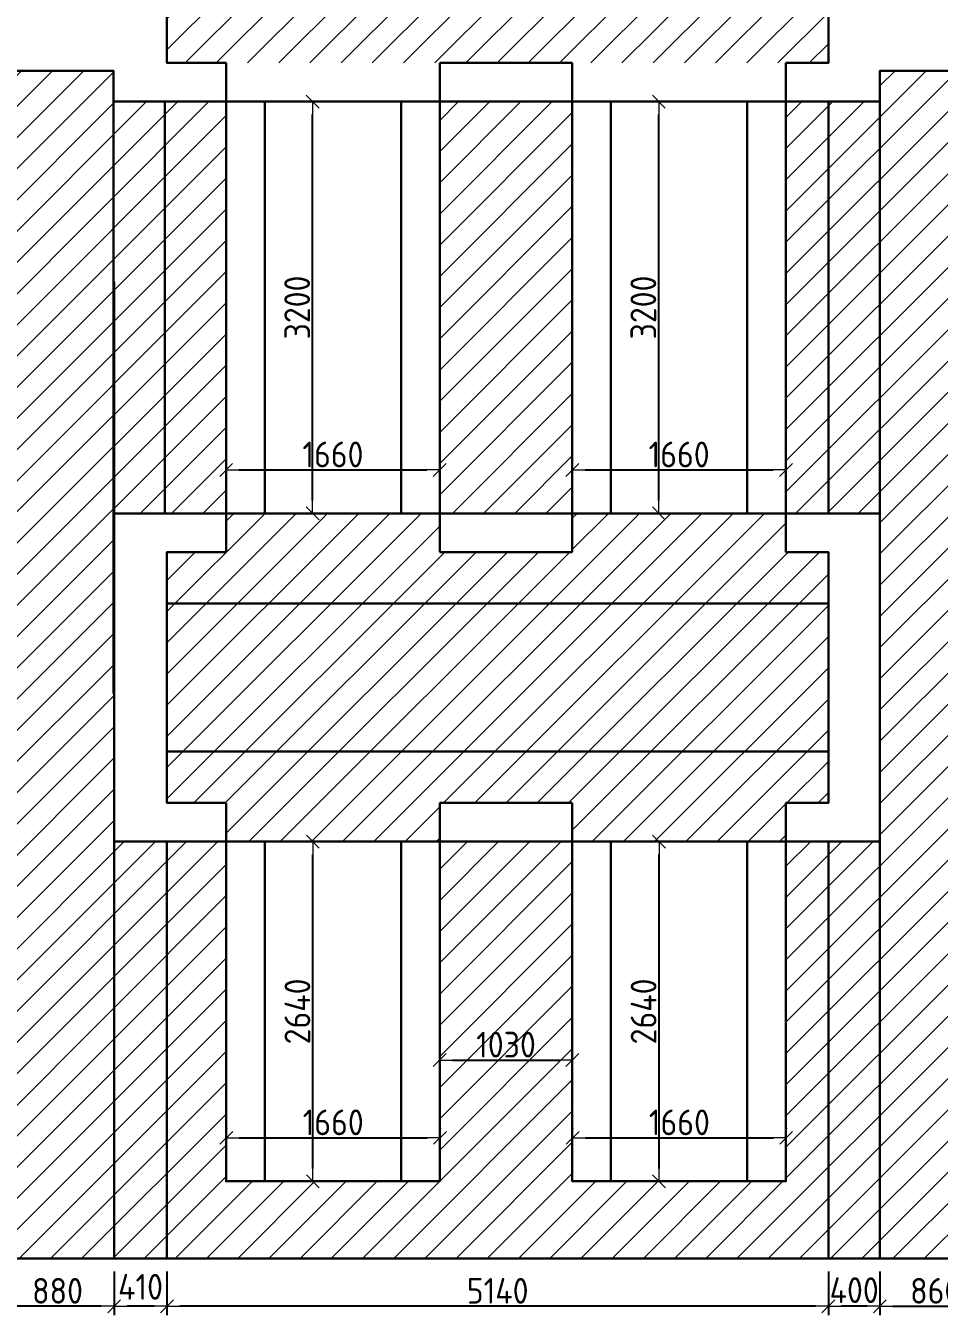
# Model space of a CAD drawing. Header units: millimetres. Extents: x 209 to 1046824, y -77613 to 504101.
# Drawn here: x 172824 to 179922, y -1274 to 8746 of the extents above; entities that cross this region are included whole.
import ezdxf

# ---------------------------------------------------------------- set-up
doc = ezdxf.new("R2010")
doc.units = ezdxf.units.MM
for name, color, linetype, lineweight in [('Основные линии', 7, 'Continuous', 30), ('Пластиковые уголки', 1, 'Continuous', 30), ('Размеры', 7, 'Continuous', 15), ('Таблица', 7, 'Continuous', 15), ('Штриховка', 7, 'Continuous', 25)]:
    doc.layers.add(name, color=color, linetype=linetype, lineweight=lineweight)
doc.styles.add('СПДС', font='isocpeur.ttf', dxfattribs={"width": 0.9})
doc.dimstyles.new('Размера А3', dxfattribs={"dimtxt": 200, "dimasz": 100, "dimexe": 70, "dimexo": 100, "dimgap": 20, "dimtad": 1, "dimdec": 0, "dimrnd": 10, "dimzin": 0, "dimdsep": 46, "dimtxsty": 'СПДС', "dimblk": 'ARROWHEAD_6', "dimcen": 1, "dimclrd": 256, "dimclre": 256, "dimclrt": 256, "dimazin": 0, "dimtfac": 1, "dimtdec": 0, "dimtmove": 2, "dimatfit": 3, "dimfxl": 1, "dimtolj": 1, "dimtzin": 0, "dimarcsym": 0})

# ---------------------------------------------------------------- blocks, each defined once
blk = doc.blocks.new('ARROWHEAD_6')
at = {"color": 0, "linetype": 'Continuous'}
for p, q in [((0, 0), (-1, 0)), ((-0.5, -0.5), (0.5, 0.5))]:
    blk.add_line(p, q, dxfattribs=at)
blk = doc.blocks.new('*D149')
at = {"layer": 'Defpoints', "color": 0, "transparency": 16777216}
for p in [(174381, 5269), (176041, 5295), (176041, 5269)]:
    blk.add_point(p, dxfattribs=at)
at = {"layer": 'Размеры', "lineweight": -2, "transparency": 16777216}
for p, q in [((174381, 5369), (174381, 5365)), ((176041, 5369), (176041, 5365)), ((174481, 5295), (175941, 5295))]:
    blk.add_line(p, q, dxfattribs=at)
at = {"layer": 'Размеры', "lineweight": -2, "transparency": 16777216, "xscale": 100, "yscale": 100, "zscale": 100, "rotation": 180}
blk.add_blockref('ARROWHEAD_6', (174381, 5295), dxfattribs=at)
at = {"layer": 'Размеры', "lineweight": -2, "transparency": 16777216, "xscale": 100, "yscale": 100, "zscale": 100}
blk.add_blockref('ARROWHEAD_6', (176041, 5295), dxfattribs=at)
at = {"layer": 'Размеры', "lineweight": 15, "transparency": 16777216, "insert": (175211, 5415), "char_height": 200, "attachment_point": 5, "style": 'СПДС'}
blk.add_mtext('\\A1;1660', dxfattribs=at)
blk = doc.blocks.new('*D150')
at = {"layer": 'Defpoints', "color": 0, "transparency": 16777216}
for p in [(174854, 8157), (175053, 8157), (174854, 4957)]:
    blk.add_point(p, dxfattribs=at)
at = {"layer": 'Размеры', "lineweight": -2, "transparency": 16777216}
for p, q in [((174954, 8157), (175123, 8157)), ((175053, 5057), (175053, 8057)), ((174954, 4957), (175123, 4957))]:
    blk.add_line(p, q, dxfattribs=at)
at = {"layer": 'Размеры', "lineweight": -2, "transparency": 16777216, "xscale": 100, "yscale": 100, "zscale": 100}
for p, rotation in [((175053, 8157), 90), ((175053, 4957), 270)]:
    blk.add_blockref('ARROWHEAD_6', p, dxfattribs=dict(at, rotation=rotation))
at = {"layer": 'Размеры', "lineweight": 15, "transparency": 16777216, "insert": (174933, 6557), "char_height": 200, "attachment_point": 5, "rotation": 90, "style": 'СПДС'}
blk.add_mtext('\\A1;3200', dxfattribs=at)
blk = doc.blocks.new('*D160')
at = {"layer": 'Defpoints', "color": 0, "transparency": 16777216}
for p in [(177544, 8157), (177743, 8157), (177544, 4957)]:
    blk.add_point(p, dxfattribs=at)
at = {"layer": 'Размеры', "lineweight": -2, "transparency": 16777216}
for p, q in [((177644, 8157), (177813, 8157)), ((177743, 5057), (177743, 8057)), ((177644, 4957), (177813, 4957))]:
    blk.add_line(p, q, dxfattribs=at)
at = {"layer": 'Размеры', "lineweight": -2, "transparency": 16777216, "xscale": 100, "yscale": 100, "zscale": 100}
for p, rotation in [((177743, 8157), 90), ((177743, 4957), 270)]:
    blk.add_blockref('ARROWHEAD_6', p, dxfattribs=dict(at, rotation=rotation))
at = {"layer": 'Размеры', "lineweight": 15, "transparency": 16777216, "insert": (177623, 6557), "char_height": 200, "attachment_point": 5, "rotation": 90, "style": 'СПДС'}
blk.add_mtext('\\A1;3200', dxfattribs=at)
blk = doc.blocks.new('*D191')
at = {"layer": 'Defpoints', "color": 0, "transparency": 16777216}
for p in [(176043, 105), (174383, 79), (176043, 79)]:
    blk.add_point(p, dxfattribs=at)
at = {"layer": 'Размеры', "lineweight": -2, "transparency": 16777216}
for p, q in [((174383, 179), (174383, 175)), ((174483, 105), (175943, 105)), ((176043, 179), (176043, 175))]:
    blk.add_line(p, q, dxfattribs=at)
at = {"layer": 'Размеры', "lineweight": -2, "transparency": 16777216, "xscale": 100, "yscale": 100, "zscale": 100, "rotation": 180}
blk.add_blockref('ARROWHEAD_6', (174383, 105), dxfattribs=at)
at = {"layer": 'Размеры', "lineweight": -2, "transparency": 16777216, "xscale": 100, "yscale": 100, "zscale": 100}
blk.add_blockref('ARROWHEAD_6', (176043, 105), dxfattribs=at)
at = {"layer": 'Размеры', "lineweight": 15, "transparency": 16777216, "insert": (175213, 225), "char_height": 200, "attachment_point": 5, "style": 'СПДС'}
blk.add_mtext('\\A1;1660', dxfattribs=at)
blk = doc.blocks.new('*D192')
at = {"layer": 'Defpoints', "color": 0, "transparency": 16777216}
for p in [(174857, 2407), (175055, 2407), (174857, -233)]:
    blk.add_point(p, dxfattribs=at)
at = {"layer": 'Размеры', "lineweight": -2, "transparency": 16777216}
for p, q in [((174957, 2407), (175125, 2407)), ((175055, -133), (175055, 2307)), ((174957, -233), (175125, -233))]:
    blk.add_line(p, q, dxfattribs=at)
at = {"layer": 'Размеры', "lineweight": -2, "transparency": 16777216, "xscale": 100, "yscale": 100, "zscale": 100}
for p, rotation in [((175055, 2407), 90), ((175055, -233), 270)]:
    blk.add_blockref('ARROWHEAD_6', p, dxfattribs=dict(at, rotation=rotation))
at = {"layer": 'Размеры', "lineweight": 15, "transparency": 16777216, "insert": (174935, 1087), "char_height": 200, "attachment_point": 5, "rotation": 90, "style": 'СПДС'}
blk.add_mtext('\\A1;2640', dxfattribs=at)
blk = doc.blocks.new('*D193')
at = {"layer": 'Defpoints', "color": 0, "transparency": 16777216}
for p in [(174857, 2407), (175055, 2407), (174857, -233)]:
    blk.add_point(p, dxfattribs=at)
at = {"layer": 'Размеры', "lineweight": -2, "transparency": 16777216}
for p, q in [((174957, 2407), (175125, 2407)), ((175055, -133), (175055, 2307)), ((174957, -233), (175125, -233))]:
    blk.add_line(p, q, dxfattribs=at)
at = {"layer": 'Размеры', "lineweight": -2, "transparency": 16777216, "xscale": 100, "yscale": 100, "zscale": 100}
for p, rotation in [((175055, 2407), 90), ((175055, -233), 270)]:
    blk.add_blockref('ARROWHEAD_6', p, dxfattribs=dict(at, rotation=rotation))
at = {"layer": 'Размеры', "lineweight": 15, "transparency": 16777216, "insert": (174935, 1087), "char_height": 200, "attachment_point": 5, "rotation": 90, "style": 'СПДС'}
blk.add_mtext('\\A1;2640', dxfattribs=at)
blk = doc.blocks.new('*D199')
at = {"layer": 'Defpoints', "color": 0, "transparency": 16777216}
for p in [(178733, 105), (177073, 79), (178733, 79)]:
    blk.add_point(p, dxfattribs=at)
at = {"layer": 'Размеры', "lineweight": -2, "transparency": 16777216}
for p, q in [((177073, 179), (177073, 175)), ((177173, 105), (178633, 105)), ((178733, 179), (178733, 175))]:
    blk.add_line(p, q, dxfattribs=at)
at = {"layer": 'Размеры', "lineweight": -2, "transparency": 16777216, "xscale": 100, "yscale": 100, "zscale": 100, "rotation": 180}
blk.add_blockref('ARROWHEAD_6', (177073, 105), dxfattribs=at)
at = {"layer": 'Размеры', "lineweight": -2, "transparency": 16777216, "xscale": 100, "yscale": 100, "zscale": 100}
blk.add_blockref('ARROWHEAD_6', (178733, 105), dxfattribs=at)
at = {"layer": 'Размеры', "lineweight": 15, "transparency": 16777216, "insert": (177903, 225), "char_height": 200, "attachment_point": 5, "style": 'СПДС'}
blk.add_mtext('\\A1;1660', dxfattribs=at)
blk = doc.blocks.new('*D200')
at = {"layer": 'Defpoints', "color": 0, "transparency": 16777216}
for p in [(177547, 2407), (177745, 2407), (177547, -233)]:
    blk.add_point(p, dxfattribs=at)
at = {"layer": 'Размеры', "lineweight": -2, "transparency": 16777216}
for p, q in [((177647, 2407), (177815, 2407)), ((177745, -133), (177745, 2307)), ((177647, -233), (177815, -233))]:
    blk.add_line(p, q, dxfattribs=at)
at = {"layer": 'Размеры', "lineweight": -2, "transparency": 16777216, "xscale": 100, "yscale": 100, "zscale": 100}
for p, rotation in [((177745, 2407), 90), ((177745, -233), 270)]:
    blk.add_blockref('ARROWHEAD_6', p, dxfattribs=dict(at, rotation=rotation))
at = {"layer": 'Размеры', "lineweight": 15, "transparency": 16777216, "insert": (177625, 1087), "char_height": 200, "attachment_point": 5, "rotation": 90, "style": 'СПДС'}
blk.add_mtext('\\A1;2640', dxfattribs=at)
blk = doc.blocks.new('*D201')
at = {"layer": 'Defpoints', "color": 0, "transparency": 16777216}
for p in [(177547, 2407), (177745, 2407), (177547, -233)]:
    blk.add_point(p, dxfattribs=at)
at = {"layer": 'Размеры', "lineweight": -2, "transparency": 16777216}
for p, q in [((177647, 2407), (177815, 2407)), ((177745, -133), (177745, 2307)), ((177647, -233), (177815, -233))]:
    blk.add_line(p, q, dxfattribs=at)
at = {"layer": 'Размеры', "lineweight": -2, "transparency": 16777216, "xscale": 100, "yscale": 100, "zscale": 100}
for p, rotation in [((177745, 2407), 90), ((177745, -233), 270)]:
    blk.add_blockref('ARROWHEAD_6', p, dxfattribs=dict(at, rotation=rotation))
at = {"layer": 'Размеры', "lineweight": 15, "transparency": 16777216, "insert": (177625, 1087), "char_height": 200, "attachment_point": 5, "rotation": 90, "style": 'СПДС'}
blk.add_mtext('\\A1;2640', dxfattribs=at)
blk = doc.blocks.new('*D214')
at = {"layer": 'Defpoints', "color": 0, "transparency": 16777216}
for p in [(177071, 5269), (178731, 5295), (178731, 5269)]:
    blk.add_point(p, dxfattribs=at)
at = {"layer": 'Размеры', "lineweight": -2, "transparency": 16777216}
for p, q in [((177071, 5369), (177071, 5365)), ((178731, 5369), (178731, 5365)), ((177171, 5295), (178631, 5295))]:
    blk.add_line(p, q, dxfattribs=at)
at = {"layer": 'Размеры', "lineweight": -2, "transparency": 16777216, "xscale": 100, "yscale": 100, "zscale": 100, "rotation": 180}
blk.add_blockref('ARROWHEAD_6', (177071, 5295), dxfattribs=at)
at = {"layer": 'Размеры', "lineweight": -2, "transparency": 16777216, "xscale": 100, "yscale": 100, "zscale": 100}
blk.add_blockref('ARROWHEAD_6', (178731, 5295), dxfattribs=at)
at = {"layer": 'Размеры', "lineweight": 15, "transparency": 16777216, "insert": (177901, 5415), "char_height": 200, "attachment_point": 5, "style": 'СПДС'}
blk.add_mtext('\\A1;1660', dxfattribs=at)
blk = doc.blocks.new('*D222')
at = {"layer": 'Defpoints', "color": 0, "transparency": 16777216}
for p in [(172631, -833), (173511, -833), (172631, -1204)]:
    blk.add_point(p, dxfattribs=at)
at = {"layer": 'Размеры', "lineweight": -2, "transparency": 16777216}
for p, q in [((172631, -933), (172631, -1274)), ((173511, -933), (173511, -1274)), ((173411, -1204), (172731, -1204))]:
    blk.add_line(p, q, dxfattribs=at)
at = {"layer": 'Размеры', "lineweight": -2, "transparency": 16777216, "xscale": 100, "yscale": 100, "zscale": 100, "rotation": 180}
blk.add_blockref('ARROWHEAD_6', (172631, -1204), dxfattribs=at)
at = {"layer": 'Размеры', "lineweight": -2, "transparency": 16777216, "xscale": 100, "yscale": 100, "zscale": 100}
blk.add_blockref('ARROWHEAD_6', (173511, -1204), dxfattribs=at)
at = {"layer": 'Размеры', "lineweight": 15, "transparency": 16777216, "insert": (173071, -1084), "char_height": 200, "attachment_point": 5, "style": 'СПДС'}
blk.add_mtext('\\A1;880', dxfattribs=at)
blk = doc.blocks.new('*D223')
at = {"layer": 'Defpoints', "color": 0, "transparency": 16777216}
for p in [(173511, -833), (173921, -833), (173511, -1204)]:
    blk.add_point(p, dxfattribs=at)
at = {"layer": 'Размеры', "lineweight": -2, "transparency": 16777216}
for p, q in [((173511, -933), (173511, -1274)), ((173921, -933), (173921, -1274)), ((173821, -1204), (173611, -1204))]:
    blk.add_line(p, q, dxfattribs=at)
at = {"layer": 'Размеры', "lineweight": -2, "transparency": 16777216, "xscale": 100, "yscale": 100, "zscale": 100, "rotation": 180}
blk.add_blockref('ARROWHEAD_6', (173511, -1204), dxfattribs=at)
at = {"layer": 'Размеры', "lineweight": -2, "transparency": 16777216, "xscale": 100, "yscale": 100, "zscale": 100}
blk.add_blockref('ARROWHEAD_6', (173921, -1204), dxfattribs=at)
at = {"layer": 'Размеры', "lineweight": 15, "transparency": 16777216, "insert": (173716, -1053), "char_height": 200, "attachment_point": 5, "style": 'СПДС'}
blk.add_mtext('\\A1;410', dxfattribs=at)
blk = doc.blocks.new('*D224')
at = {"layer": 'Defpoints', "color": 0, "transparency": 16777216}
for p in [(173921, -833), (179061, -833), (173921, -1204)]:
    blk.add_point(p, dxfattribs=at)
at = {"layer": 'Размеры', "lineweight": -2, "transparency": 16777216}
for p, q in [((173921, -933), (173921, -1274)), ((179061, -933), (179061, -1274)), ((178961, -1204), (174021, -1204))]:
    blk.add_line(p, q, dxfattribs=at)
at = {"layer": 'Размеры', "lineweight": -2, "transparency": 16777216, "xscale": 100, "yscale": 100, "zscale": 100, "rotation": 180}
blk.add_blockref('ARROWHEAD_6', (173921, -1204), dxfattribs=at)
at = {"layer": 'Размеры', "lineweight": -2, "transparency": 16777216, "xscale": 100, "yscale": 100, "zscale": 100}
blk.add_blockref('ARROWHEAD_6', (179061, -1204), dxfattribs=at)
at = {"layer": 'Размеры', "lineweight": 15, "transparency": 16777216, "insert": (176491, -1084), "char_height": 200, "attachment_point": 5, "style": 'СПДС'}
blk.add_mtext('\\A1;5140', dxfattribs=at)
blk = doc.blocks.new('*D225')
at = {"layer": 'Defpoints', "color": 0, "transparency": 16777216}
for p in [(179061, -833), (179461, -833), (179061, -1204)]:
    blk.add_point(p, dxfattribs=at)
at = {"layer": 'Размеры', "lineweight": -2, "transparency": 16777216}
for p, q in [((179061, -933), (179061, -1274)), ((179461, -933), (179461, -1274)), ((179361, -1204), (179161, -1204))]:
    blk.add_line(p, q, dxfattribs=at)
at = {"layer": 'Размеры', "lineweight": -2, "transparency": 16777216, "xscale": 100, "yscale": 100, "zscale": 100, "rotation": 180}
blk.add_blockref('ARROWHEAD_6', (179061, -1204), dxfattribs=at)
at = {"layer": 'Размеры', "lineweight": -2, "transparency": 16777216, "xscale": 100, "yscale": 100, "zscale": 100}
blk.add_blockref('ARROWHEAD_6', (179461, -1204), dxfattribs=at)
at = {"layer": 'Размеры', "lineweight": 15, "transparency": 16777216, "insert": (179261, -1079), "char_height": 200, "attachment_point": 5, "style": 'СПДС'}
blk.add_mtext('\\A1;400', dxfattribs=at)
blk = doc.blocks.new('*D249')
at = {"layer": 'Defpoints', "color": 0, "transparency": 16777216}
for p in [(177071, 709), (176041, 0), (177071, 0)]:
    blk.add_point(p, dxfattribs=at)
at = {"layer": 'Размеры', "lineweight": -2, "transparency": 16777216}
for p, q in [((176041, 100), (176041, 779)), ((176141, 709), (176971, 709)), ((177071, 100), (177071, 779))]:
    blk.add_line(p, q, dxfattribs=at)
at = {"layer": 'Размеры', "lineweight": -2, "transparency": 16777216, "xscale": 100, "yscale": 100, "zscale": 100, "rotation": 180}
blk.add_blockref('ARROWHEAD_6', (176041, 709), dxfattribs=at)
at = {"layer": 'Размеры', "lineweight": -2, "transparency": 16777216, "xscale": 100, "yscale": 100, "zscale": 100}
blk.add_blockref('ARROWHEAD_6', (177071, 709), dxfattribs=at)
at = {"layer": 'Размеры', "lineweight": 15, "transparency": 16777216, "insert": (176556, 829), "char_height": 200, "attachment_point": 5, "style": 'СПДС'}
blk.add_mtext('\\A1;1030', dxfattribs=at)
blk = doc.blocks.new('*D472')
at = {"layer": 'Defpoints', "color": 0, "transparency": 16777216}
for p in [(177071, 709), (176041, 0), (177071, 0)]:
    blk.add_point(p, dxfattribs=at)
at = {"layer": 'Размеры', "lineweight": -2, "transparency": 16777216}
for p, q in [((176041, 100), (176041, 779)), ((176141, 709), (176971, 709)), ((177071, 100), (177071, 779))]:
    blk.add_line(p, q, dxfattribs=at)
at = {"layer": 'Размеры', "lineweight": -2, "transparency": 16777216, "xscale": 100, "yscale": 100, "zscale": 100, "rotation": 180}
blk.add_blockref('ARROWHEAD_6', (176041, 709), dxfattribs=at)
at = {"layer": 'Размеры', "lineweight": -2, "transparency": 16777216, "xscale": 100, "yscale": 100, "zscale": 100}
blk.add_blockref('ARROWHEAD_6', (177071, 709), dxfattribs=at)
at = {"layer": 'Размеры', "lineweight": 15, "transparency": 16777216, "insert": (176556, 829), "char_height": 200, "attachment_point": 5, "style": 'СПДС'}
blk.add_mtext('\\A1;1030', dxfattribs=at)
blk = doc.blocks.new('*D525')
at = {"layer": 'Defpoints', "color": 0, "transparency": 16777216}
for p in [(179461, -833), (180321, -833), (180321, -1204)]:
    blk.add_point(p, dxfattribs=at)
at = {"layer": 'Таблица', "lineweight": -2, "transparency": 16777216}
for p, q in [((179461, -933), (179461, -1274)), ((180321, -933), (180321, -1274)), ((179561, -1204), (180221, -1204))]:
    blk.add_line(p, q, dxfattribs=at)
at = {"layer": 'Таблица', "lineweight": -2, "transparency": 16777216, "xscale": 100, "yscale": 100, "zscale": 100, "rotation": 180}
blk.add_blockref('ARROWHEAD_6', (179461, -1204), dxfattribs=at)
at = {"layer": 'Таблица', "lineweight": -2, "transparency": 16777216, "xscale": 100, "yscale": 100, "zscale": 100}
blk.add_blockref('ARROWHEAD_6', (180321, -1204), dxfattribs=at)
at = {"layer": 'Таблица', "transparency": 16777216, "insert": (179891, -1084), "char_height": 200, "attachment_point": 5, "style": 'СПДС'}
blk.add_mtext('\\A1;860', dxfattribs=at)

msp = doc.modelspace()

# ---------------------------------------------------------------- hatches: boundary and pattern name
at = {"layer": 'Штриховка', "lineweight": 15, "transparency": 33554559}
h = msp.add_hatch(dxfattribs=at)
h.set_pattern_fill('ANSI31', color=3, scale=54)
h.paths.add_polyline_path([(172210.7, 10497.2), (167110.7, 10497.2), (167110.7, 8857.2), (172210.7, 8857.2)])
h.paths.add_polyline_path([(179060.7, 10497.2), (173920.7, 10497.2), (173920.7, 8857.2), (179060.7, 8857.2)])
h.paths.add_polyline_path([(185860.7, 10497.2), (180720.7, 10497.2), (180720.7, 8857.2), (185860.7, 8857.2)])
h.paths.add_polyline_path([(192660.7, 10497.2), (187510.7, 10497.2), (187510.7, 8857.2), (192660.7, 8857.2)])
h.paths.add_polyline_path([(199550.7, 10497.2), (194310.7, 10497.2), (194310.7, 8857.2), (199550.7, 8857.2)])
h.paths.add_polyline_path([(199550.7, 8857.2), (194310.7, 8857.2), (194310.7, 8457.2), (198910.7, 8457.2), (199550.7, 8457.2)])
h.paths.add_polyline_path([(192660.7, 8857.2), (187510.7, 8857.2), (187510.7, 8457.2), (192660.7, 8457.2)])
h.paths.add_polyline_path([(185860.7, 8857.2), (180720.7, 8857.2), (180720.7, 8457.2), (185860.7, 8457.2)])
h.paths.add_polyline_path([(179060.7, 8857.2), (173920.7, 8857.2), (173920.7, 8457.2), (179060.7, 8457.2)])
h.paths.add_polyline_path([(172210.7, 8857.2), (167110.7, 8857.2), (167110.7, 8457.2), (167734.7, 8457.2), (172210.7, 8457.2)])
h.paths.add_polyline_path([(166710.7, 8297.2), (166540.7, 8297.2), (166540.7, 6447.2), (166280.7, 6447.2), (166280.7, -832.8), (166710.7, -832.8), (166710.7, 2407.2)])
h.paths.add_polyline_path([(167110.7, 8157.2), (166710.7, 8157.2), (166710.7, 4957.2), (167110.7, 4957.2)])
h.paths.add_polyline_path([(167734.7, 8157.2), (167110.7, 8157.2), (167110.7, 4957.2), (167734.7, 4957.2)])
h.paths.add_polyline_path([(170325.7, 8157.2), (169394.7, 8157.2), (169394.7, 4957.2), (170325.7, 4957.2)])
h.paths.add_polyline_path([(172210.7, 4657.2), (171985.7, 4657.2), (171985.7, 4957.2), (170325.7, 4957.2), (170325.7, 4657.2), (169394.7, 4657.2), (169394.7, 4957.2), (167734.7, 4957.2), (167734.7, 4657.2), (167110.7, 4657.2), (167110.7, 4257.2), (172210.7, 4257.2)])
h.paths.add_polyline_path([(172210.7, 4257.2), (167110.7, 4257.2), (167110.7, 3107.2), (172210.7, 3107.2)])
h.paths.add_polyline_path([(179060.7, 4657.2), (178730.7, 4657.2), (178730.7, 4957.2), (178430.7, 4957.2), (177070.7, 4957.2), (177070.7, 4657.2), (176040.7, 4657.2), (176040.7, 4957.2), (175740.7, 4957.2), (174380.7, 4957.2), (174380.7, 4657.2), (173920.7, 4657.2), (173920.7, 4257.2), (179060.7, 4257.2)])
h.paths.add_polyline_path([(179060.7, 4257.2), (173920.7, 4257.2), (173920.7, 3107.2), (179060.7, 3107.2)])
h.paths.add_polyline_path([(179060.7, 3107.2), (173920.7, 3107.2), (173920.7, 2707.2), (174380.7, 2707.2), (174380.7, 2407.2), (176040.7, 2407.2), (176040.7, 2707.2), (177070.7, 2707.2), (177070.7, 2407.2), (178730.7, 2407.2), (178730.7, 2707.2), (179060.7, 2707.2)])
h.paths.add_polyline_path([(173505.7, 6757.2), (173505.7, 8157.2), (173505.7, 8397.2), (172625.7, 8397.2), (172625.7, 6757.2), (172625.7, 4957.2), (172625.7, 3557.2), (172630.7, 3557.2), (172630.7, 2407.2), (172630.7, -832.8), (173510.7, -832.8), (173510.7, 2407.2), (173510.7, 3557.2), (173505.7, 3557.2)])
h.paths.add_polyline_path([(180320.7, 8397.2), (179460.7, 8397.2), (179460.7, 3557.2), (179460.7, 2407.2), (179460.7, -832.8), (180320.7, -832.8), (180320.7, 2407.2), (180320.7, 3557.2)])
h.paths.add_polyline_path([(185860.7, 4657.2), (185410.7, 4657.2), (185410.7, 4957.2), (183750.7, 4957.2), (183750.7, 4657.2), (182720.7, 4657.2), (182720.7, 4957.2), (181060.7, 4957.2), (181060.7, 4657.2), (180720.7, 4657.2), (180720.7, 4257.2), (185860.7, 4257.2)])
h.paths.add_polyline_path([(185860.7, 4257.2), (180720.7, 4257.2), (180720.7, 3107.2), (185860.7, 3107.2)])
h.paths.add_polyline_path([(185860.7, 3107.2), (180720.7, 3107.2), (180720.7, 2707.2), (181060.7, 2707.2), (181060.7, 2407.2), (182720.7, 2407.2), (182720.7, 2707.2), (183750.7, 2707.2), (183750.7, 2407.2), (185410.7, 2407.2), (185410.7, 2707.2), (185860.7, 2707.2)])
h.paths.add_polyline_path([(187110.7, 8397.2), (186260.7, 8397.2), (186260.7, 3557.2), (186260.7, 2407.2), (186260.7, -832.8), (187110.7, -832.8), (187110.7, 2407.2), (187110.7, 3557.2)])
h.paths.add_polyline_path([(193910.7, 8397.2), (193060.7, 8397.2), (193060.7, 3557.2), (193060.7, 2407.2), (193060.7, -832.8), (193910.7, -832.8), (193910.7, 2407.2), (193910.7, 3557.2)])
h.paths.add_polyline_path([(192660.7, 4657.2), (192100.7, 4657.2), (192100.7, 4957.2), (190440.7, 4957.2), (190440.7, 4657.2), (189390.7, 4657.2), (189390.7, 4957.2), (187730.7, 4957.2), (187730.7, 4657.2), (187510.7, 4657.2), (187510.7, 4257.2), (192660.7, 4257.2)])
h.paths.add_polyline_path([(192660.7, 4257.2), (187510.7, 4257.2), (187510.7, 3107.2), (192660.7, 3107.2)])
h.paths.add_polyline_path([(192660.7, 3107.2), (187510.7, 3107.2), (187510.7, 2707.2), (187730.7, 2707.2), (187730.7, 2407.2), (189390.7, 2407.2), (189390.7, 2707.2), (190440.7, 2707.2), (190440.7, 2407.2), (192100.7, 2407.2), (192100.7, 2707.2), (192660.7, 2707.2)])
h.paths.add_polyline_path([(199550.7, 4657.2), (198910.7, 4657.2), (198910.7, 4957.2), (197250.7, 4957.2), (197250.7, 4657.2), (196075.1, 4657.2), (196075.1, 4957.2), (194415.1, 4957.2), (194415.1, 4657.2), (194310.7, 4657.2), (194310.7, 4257.2), (199550.7, 4257.2)])
h.paths.add_polyline_path([(199550.7, 4257.2), (194310.7, 4257.2), (194310.7, 3107.2), (199550.7, 3107.2)])
h.paths.add_polyline_path([(199550.7, 3107.2), (194310.7, 3107.2), (194310.7, 2707.2), (194415.1, 2707.2), (194415.1, 2407.2), (196075.1, 2407.2), (196075.1, 2707.2), (197250.7, 2707.2), (197250.7, 2407.2), (198910.7, 2407.2), (198910.7, 2707.2), (199550.7, 2707.2)])
h.paths.add_polyline_path([(200380.7, 6447.2), (200072.9, 6447.2), (200072.9, 8297.2), (199950.7, 8297.2), (199950.7, -832.8), (200380.7, -832.8)])
h.paths.add_polyline_path([(199550.7, 8157.2), (198910.7, 8157.2), (198910.7, 4957.2), (199550.7, 4957.2)])
h.paths.add_polyline_path([(199950.7, 8157.2), (199550.7, 8157.2), (199550.7, 4957.2), (199950.7, 4957.2)])
h.paths.add_polyline_path([(199550.7, 2407.2), (198910.7, 2407.2), (198910.7, -232.8), (198610.7, -232.8), (197250.7, -232.8), (197250.7, 2407.2), (196075.1, 2407.2), (196075.1, -232.8), (195775.1, -232.8), (194415.1, -232.8), (194415.1, 2407.2), (194310.7, 2407.2), (194310.7, -832.8), (199550.7, -832.8)])
h.paths.add_polyline_path([(190440.7, 2407.2), (189390.7, 2407.2), (189390.7, -232.8), (189090.7, -232.8), (187730.7, -232.8), (187730.7, 2407.2), (187510.7, 2407.2), (187510.7, -832.8), (192660.7, -832.8), (192660.7, 2407.2), (192100.7, 2407.2), (192100.7, -232.8), (190440.7, -232.8)])
h.paths.add_polyline_path([(183750.7, 2407.2), (182720.7, 2407.2), (182720.7, -232.8), (182420.7, -232.8), (181060.7, -232.8), (181060.7, 2407.2), (180720.7, 2407.2), (180720.7, -832.8), (185860.7, -832.8), (185860.7, 2407.2), (185410.7, 2407.2), (185410.7, -232.8), (185110.7, -232.8), (183750.7, -232.8)])
h.paths.add_polyline_path([(177070.7, 2407.2), (176040.7, 2407.2), (176040.7, -232.8), (175740.7, -232.8), (174380.7, -232.8), (174380.7, 2407.2), (173920.7, 2407.2), (173920.7, -832.8), (179060.7, -832.8), (179060.7, 2407.2), (178730.7, 2407.2), (178730.7, -232.8), (177070.7, -232.8)])
h.paths.add_polyline_path([(172210.7, 2407.2), (171985.7, 2407.2), (171985.7, -232.8), (171685.7, -232.8), (170325.7, -232.8), (170325.7, 2407.2), (169394.7, 2407.2), (169394.7, -232.8), (169094.7, -232.8), (167734.7, -232.8), (167734.7, 2407.2), (167110.7, 2407.2), (167110.7, -832.8), (172210.7, -832.8)])
h.paths.add_polyline_path([(167110.7, 2407.2), (166710.7, 2407.2), (166710.7, -832.8), (167110.7, -832.8)])
h.paths.add_polyline_path([(172630.7, 2407.2), (172210.7, 2407.2), (172210.7, -832.8), (172630.7, -832.8)])
h.paths.add_polyline_path([(173920.7, 2407.2), (173510.7, 2407.2), (173510.7, -832.8), (173920.7, -832.8)])
h.paths.add_polyline_path([(179460.7, 2407.2), (179060.7, 2407.2), (179060.7, -832.8), (179460.7, -832.8)])
h.paths.add_polyline_path([(180720.7, 2407.2), (180320.7, 2407.2), (180320.7, -832.8), (180720.7, -832.8)])
h.paths.add_polyline_path([(186260.7, 2407.2), (185860.7, 2407.2), (185860.7, -832.8), (186260.7, -832.8)])
h.paths.add_polyline_path([(187510.7, 2407.2), (187110.7, 2407.2), (187110.7, -832.8), (187510.7, -832.8)])
h.paths.add_polyline_path([(193060.7, 2407.2), (192660.7, 2407.2), (192660.7, -832.8), (193060.7, -832.8)])
h.paths.add_polyline_path([(194310.7, 2407.2), (193910.7, 2407.2), (193910.7, -832.8), (194310.7, -832.8)])
h.paths.add_polyline_path([(199950.7, 2407.2), (199550.7, 2407.2), (199550.7, -832.8), (199950.7, -832.8)])
h.paths.add_polyline_path([(173905.7, 8157.2), (173505.7, 8157.2), (173505.7, 4957.2), (173905.7, 4957.2)])
h.paths.add_polyline_path([(174380.7, 8157.2), (173905.7, 8157.2), (173905.7, 4957.2), (174380.7, 4957.2)])
h.paths.add_polyline_path([(177070.7, 8157.2), (176040.7, 8157.2), (176040.7, 4957.2), (177070.7, 4957.2)])
h.paths.add_polyline_path([(183750.7, 8157.2), (182720.7, 8157.2), (182720.7, 4957.2), (183750.7, 4957.2)])
h.paths.add_polyline_path([(190440.7, 8157.2), (189390.7, 8157.2), (189390.7, 4957.2), (190440.7, 4957.2)])
h.paths.add_polyline_path([(197250.7, 8157.2), (196075.1, 8157.2), (196075.1, 4957.2), (197250.7, 4957.2)])
h.paths.add_polyline_path([(194310.7, 8157.2), (193910.7, 8157.2), (193910.7, 4957.2), (194310.7, 4957.2)])
h.paths.add_polyline_path([(194415.1, 8157.2), (194310.7, 8157.2), (194310.7, 4957.2), (194415.1, 4957.2)])
h.paths.add_polyline_path([(192660.7, 8157.2), (192100.7, 8157.2), (192100.7, 4957.2), (192660.7, 4957.2)])
h.paths.add_polyline_path([(193060.7, 8157.2), (192660.7, 8157.2), (192660.7, 4957.2), (193060.7, 4957.2)])
h.paths.add_polyline_path([(187510.7, 8155.1), (187110.7, 8155.1), (187110.7, 4955.1), (187510.7, 4955.1)])
h.paths.add_polyline_path([(187730.7, 8155.1), (187510.7, 8155.1), (187510.7, 4957.2), (187730.7, 4957.2)])
h.paths.add_polyline_path([(185860.7, 8157.2), (185410.7, 8157.2), (185410.7, 4955.1), (185860.7, 4955.1)])
h.paths.add_polyline_path([(186260.7, 8155.1), (185860.7, 8155.1), (185860.7, 4955.1), (186260.7, 4955.1)])
h.paths.add_polyline_path([(180720.7, 8157.2), (180320.7, 8157.2), (180320.7, 4957.2), (180720.7, 4957.2)])
h.paths.add_polyline_path([(181060.7, 8157.2), (180720.7, 8157.2), (180720.7, 4957.2), (181060.7, 4957.2)])
h.paths.add_polyline_path([(179060.7, 8157.2), (178730.7, 8157.2), (178730.7, 4957.2), (179060.7, 4957.2)])
h.paths.add_polyline_path([(179460.7, 8157.2), (179060.7, 8157.2), (179060.7, 4957.2), (179460.7, 4957.2)])
h.paths.add_polyline_path([(167111.3, 3107.2), (172210.7, 3107.2), (172210.7, 2707.2), (167111.3, 2707.2)])
h.paths.add_polyline_path([(167734.7, 2407.2), (169394.7, 2407.2), (169394.7, 2707.2), (167734.7, 2707.2)])
h.paths.add_polyline_path([(170325.7, 2707.2), (171985.7, 2707.2), (171985.7, 2407.2), (170325.7, 2407.2)])
h.paths.add_polyline_path([(171985.7, 8157.2), (172625.7, 8157.2), (172625.7, 4957.2), (171985.7, 4957.2)])

# ---------------------------------------------------------------- linework, layer by layer
at = {"layer": 'Основные линии'}
for p, q in [((174380.7, 4957.2), (174380.7, 8157.2)), ((174380.7, 8157.2), (174380.7, 4957.2)), ((174680.7, 4957.2), (174680.7, 8157.2)), ((175740.7, 8157.2), (175740.7, 4957.2)), ((176040.7, 8157.2), (176040.7, 4957.2)), ((176040.7, 4957.2), (176040.7, 8157.2)), ((177070.7, 4957.2), (177070.7, 8157.2)), ((177070.7, 8157.2), (177070.7, 4957.2)), ((177370.7, 4957.2), (177370.7, 8157.2)), ((178430.7, 8157.2), (178430.7, 4957.2)), ((178730.7, 8157.2), (178730.7, 4957.2)), ((178730.7, 4957.2), (178730.7, 8157.2)), ((176040.7, 4957.2), (174380.7, 4957.2)), ((174380.7, 4957.2), (174680.7, 4957.2)), ((175740.7, 4957.2), (176040.7, 4957.2)), ((178730.7, 4957.2), (177070.7, 4957.2)), ((177070.7, 4957.2), (177370.7, 4957.2)), ((178430.7, 4957.2), (178730.7, 4957.2)), ((173510.7, -832.8), (172630.7, -832.8)), ((173510.7, -832.8), (173920.7, -832.8)), ((179060.7, -832.8), (173920.7, -832.8)), ((179460.7, -832.8), (179060.7, -832.8)), ((180320.7, -832.8), (179460.7, -832.8))]:
    msp.add_line(p, q, dxfattribs=at)
for points in [[(174380.7, 8457.2), (173920.7, 8457.2), (173920.7, 8857.2), (179060.7, 8857.2), (179060.7, 8457.2), (178730.7, 8457.2)], [(174380.7, 8457.2), (174380.7, 8157.2), (176040.7, 8157.2), (176040.7, 8457.2)], [(177070.7, 8457.2), (176040.7, 8457.2)], [(177070.7, 8457.2), (177070.7, 8157.2), (178730.7, 8157.2), (178730.7, 8457.2)], [(172625.7, 6757.2), (172625.7, 8397.2), (173505.7, 8397.2), (173505.7, 6757.2)], [(179460.7, 3557.2), (179460.7, 8397.2), (180320.7, 8397.2), (180320.7, 3557.2)], [(173505.7, 3557.2), (173505.7, 6757.2)], [(174380.7, 4657.2), (174380.7, 4957.2), (176040.7, 4957.2), (176040.7, 4657.2)], [(177070.7, 4657.2), (177070.7, 4957.2), (178730.7, 4957.2), (178730.7, 4657.2)], [(174380.7, 4657.2), (173920.7, 4657.2), (173920.7, 4257.2), (179060.7, 4257.2), (179060.7, 4657.2), (178730.7, 4657.2)], [(177070.7, 4657.2), (176040.7, 4657.2)], [(173510.7, 2407.2), (173510.7, 3557.2), (173505.7, 3557.2)], [(179460.7, 3557.2), (179460.7, 2407.2)], [(174380.7, 2707.2), (173920.7, 2707.2), (173920.7, 3107.2), (179060.7, 3107.2), (179060.7, 2707.2), (178730.7, 2707.2)], [(174380.7, 2707.2), (174380.7, 2407.2), (176040.7, 2407.2), (176040.7, 2707.2)], [(177070.7, 2707.2), (176040.7, 2707.2)], [(177070.7, 2707.2), (177070.7, 2407.2), (178730.7, 2407.2), (178730.7, 2707.2)]]:
    msp.add_lwpolyline(points, dxfattribs=at)
for points in [[(173905.7, 4957.2), (173505.7, 4957.2), (173505.7, 8157.2), (173905.7, 8157.2)], [(173905.7, 8157.2), (174380.7, 8157.2), (174380.7, 4957.2), (173905.7, 4957.2)], [(176040.7, 8157.2), (177070.7, 8157.2), (177070.7, 4957.2), (176040.7, 4957.2)], [(179060.7, 8157.2), (178730.7, 8157.2), (178730.7, 4957.2), (179060.7, 4957.2)], [(179460.7, 4957.2), (179060.7, 4957.2), (179060.7, 8157.2), (179460.7, 8157.2)], [(179060.7, 3107.2), (173920.7, 3107.2), (173920.7, 4257.2), (179060.7, 4257.2)], [(173510.7, 2407.2), (173920.7, 2407.2), (173920.7, -832.8), (173510.7, -832.8)], [(173920.7, 2407.2), (179060.7, 2407.2), (179060.7, -832.8), (173920.7, -832.8)], [(176040.7, -232.8), (174380.7, -232.8), (174380.7, 2407.2), (176040.7, 2407.2)], [(174380.7, -232.8), (174680.7, -232.8), (174680.7, 2407.2), (174380.7, 2407.2)], [(175740.7, -232.8), (176040.7, -232.8), (176040.7, 2407.2), (175740.7, 2407.2)], [(178730.7, -232.8), (177070.7, -232.8), (177070.7, 2407.2), (178730.7, 2407.2)], [(177070.7, -232.8), (177370.7, -232.8), (177370.7, 2407.2), (177070.7, 2407.2)], [(178430.7, -232.8), (178730.7, -232.8), (178730.7, 2407.2), (178430.7, 2407.2)], [(179060.7, 2407.2), (179460.7, 2407.2), (179460.7, -832.8), (179060.7, -832.8)]]:
    msp.add_lwpolyline(points, close=True, dxfattribs=at)
at = {"layer": 'Пластиковые уголки'}
for points in [[(174380.7, 4957.2), (174380.7, 8157.2)], [(176040.7, 4957.2), (176040.7, 8157.2)], [(177070.7, 4957.2), (177070.7, 8157.2)], [(178730.7, 4957.2), (178730.7, 8157.2)], [(173510.7, 3557.2), (173510.7, 6757.2)], [(179460.7, 3557.2), (179460.7, 6757.2)], [(173920.7, 4257.2), (179060.7, 4257.2)], [(173920.7, 3107.2), (179060.7, 3107.2)], [(173510.7, 2407.2), (173510.7, -832.8)], [(174380.7, -232.8), (174380.7, 2407.2)], [(176040.7, -232.8), (176040.7, 2407.2)], [(177070.7, -232.8), (177070.7, 2407.2)], [(178730.7, -232.8), (178730.7, 2407.2)], [(179460.7, 2407.2), (179460.7, -832.8)]]:
    msp.add_lwpolyline(points, dxfattribs=at)

# ---------------------------------------------------------------- dimensions: what is measured, and where the dimension line sits
at = {"layer": 'Размеры', "lineweight": 15}
for base, p1, p2, picture, middle in [((175052.6, 8157.2), (174854.2, 4957.2), (174854.2, 8157.2), '*D150', (174932.6, 6557.2)), ((177742.6, 8157.2), (177544.2, 4957.2), (177544.2, 8157.2), '*D160', (177622.6, 6557.2)), ((175055.2, 2407.2), (174856.8, -232.8), (174856.8, 2407.2), '*D192', (174935.2, 1087.2)), ((175055.2, 2407.2), (174856.8, -232.8), (174856.8, 2407.2), '*D193', (174935.2, 1087.2)), ((177745.2, 2407.2), (177546.8, -232.8), (177546.8, 2407.2), '*D200', (177625.2, 1087.2)), ((177745.2, 2407.2), (177546.8, -232.8), (177546.8, 2407.2), '*D201', (177625.2, 1087.2))]:
    dim = msp.add_linear_dim(base=base, p1=p1, p2=p2, angle=90, dimstyle='Размера А3', dxfattribs=at)
    dim.commit()
    dim.dimension.update_dxf_attribs({"geometry": picture, "text_midpoint": middle})
for base, p1, p2, picture, middle in [((176040.7, 5294.9), (174380.7, 5269.3), (176040.7, 5269.3), '*D149', (175210.7, 5414.9)), ((178730.7, 5294.9), (177070.7, 5269.3), (178730.7, 5269.3), '*D214', (177900.7, 5414.9)), ((177070.7, 709.2), (176040.7, 0), (177070.7, 0), '*D249', (176555.7, 829.2)), ((177070.7, 709.2), (176040.7, 0), (177070.7, 0), '*D472', (176555.7, 829.2)), ((176043.3, 104.9), (174383.3, 79.3), (176043.3, 79.3), '*D191', (175213.3, 224.9)), ((178733.3, 104.9), (177073.3, 79.3), (178733.3, 79.3), '*D199', (177903.3, 224.9)), ((172630.7, -1203.6), (173510.7, -832.8), (172630.7, -832.8), '*D222', (173070.7, -1083.6)), ((173920.7, -1203.6), (179060.7, -832.8), (173920.7, -832.8), '*D224', (176490.7, -1083.6))]:
    dim = msp.add_linear_dim(base=base, p1=p1, p2=p2, dimstyle='Размера А3', dxfattribs=at)
    dim.commit()
    dim.dimension.update_dxf_attribs({"geometry": picture, "text_midpoint": middle})
for base, p1, p2, picture, middle in [((173510.7, -1203.6), (173920.7, -832.8), (173510.7, -832.8), '*D223', (173715.7, -1053.2)), ((179060.7, -1203.6), (179460.7, -832.8), (179060.7, -832.8), '*D225', (179260.7, -1079.3))]:
    dim = msp.add_linear_dim(base=base, p1=p1, p2=p2, dimstyle='Размера А3', dxfattribs=at)
    dim.commit()
    dim.dimension.update_dxf_attribs({"geometry": picture, "text_midpoint": middle, "dimtype": 160})
at = {"layer": 'Таблица'}
dim = msp.add_linear_dim(base=(180320.7, -1203.6), p1=(179460.7, -832.8), p2=(180320.7, -832.8), dimstyle='Размера А3', dxfattribs=at)
dim.commit()
dim.dimension.update_dxf_attribs({"geometry": '*D525', "text_midpoint": (179890.7, -1083.6)})

doc.saveas('drawing.dxf')
